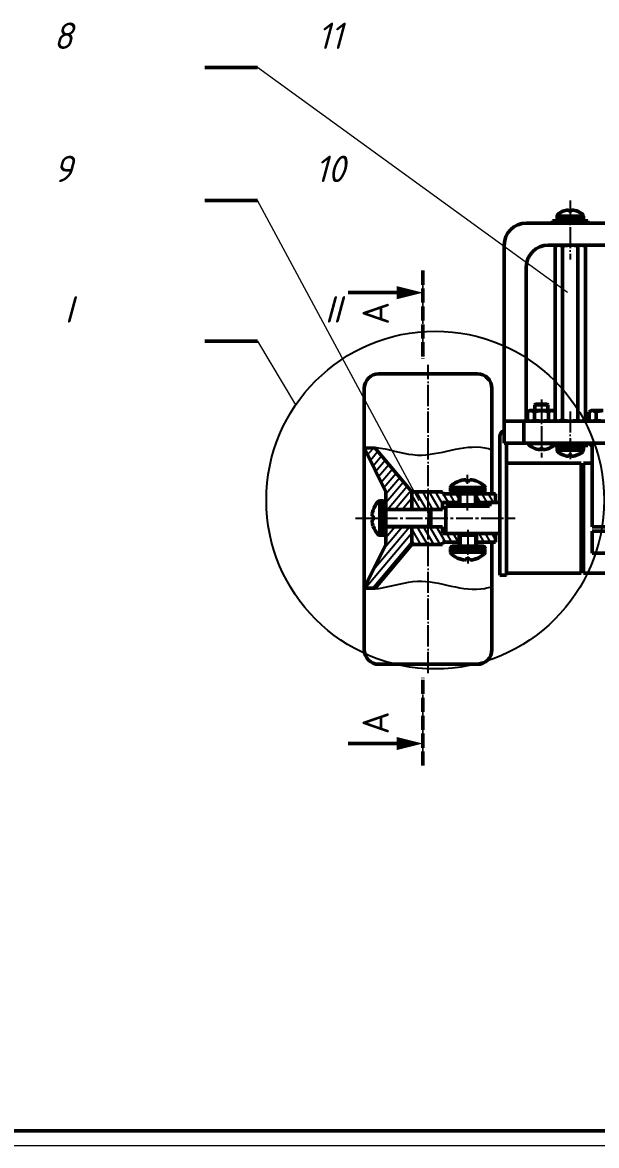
# Model space of a CAD drawing. Header units: inches. Extents: x -1846 to 3013, y 0 to 1997.
# Drawn here: x -773.3 to -577.7, y 1.8 to 384.4 of the extents above; entities that cross this region are included whole.
import ezdxf

# ---------------------------------------------------------------- set-up
doc = ezdxf.new("R2010")
doc.units = ezdxf.units.IN
doc.linetypes.add('ACAD_ISO04W100', pattern=[30, 24, -3, 0, -3])
doc.linetypes.add('CENTER2', pattern=[28.575, 19.05, -3.175, 3.175, -3.175])
doc.layers.get('0').update_dxf_attribs({"color": 2, "lineweight": 0})
for name, color, linetype, lineweight in [('Basic', 7, 'Continuous', 50), ('Center', 1, 'CENTER2', 25), ('Net Mat Cat A-A', 2, 'Continuous', 50), ('Tam', 1, 'ACAD_ISO04W100', 25), ('Thin', 3, 'Continuous', 25)]:
    doc.layers.add(name, color=color, linetype=linetype, lineweight=lineweight)
doc.styles.add('Annotative', font='')
doc.styles.add('TCVN-7284-5', font='', dxfattribs={"height": 5})
doc.styles.get('Annotative').set_extended_font_data('TCVN 7284', italic=True)
doc.styles.get('TCVN-7284-5').set_extended_font_data('TCVN 7284', italic=True)

msp = doc.modelspace()

# ---------------------------------------------------------------- hatches: boundary and pattern name
at = {"layer": 'Thin'}
h = msp.add_hatch(dxfattribs=at)
h.set_pattern_fill('ANSI31', color=256, scale=0.6, angle=5)
h.set_pattern_definition([(50, (-1463.7274, -690.3452), (-1.4593147, 1.2245104), [])])
h.paths.add_polyline_path([(-640.63, 224.54), (-649.42, 224.54), (-649.42, 218.46), (-640.63, 218.46)])
h.paths.add_polyline_path([(-640.63, 212.61), (-649.42, 212.61), (-649.42, 206.54), (-640.63, 206.54)])
h.paths.add_polyline_path([(-653.12, 239.41), (-656.83, 239.47), (-649.42, 224.54), (-640.63, 224.54)])
h.paths.add_polyline_path([(-640.63, 206.54), (-649.42, 206.54), (-656.83, 191.61), (-653.12, 191.67)])
h = msp.add_hatch(dxfattribs=at)
h.set_pattern_fill('ANSI31', color=256, scale=0.6, angle=75)
h.set_pattern_definition([(120, (-1463.7274, -690.3452), (-1.6497784, -0.9525), [])])
h.paths.add_polyline_path([(-624.46, 223.79), (-630.13, 223.79), (-630.13, 224.54), (-639.13, 224.54), (-640.63, 224.54), (-640.63, 218.46), (-630.13, 218.46), (-630.13, 220.81), (-624.46, 220.81)])
h.paths.add_polyline_path([(-624.46, 209.76), (-623.91, 210.31), (-630.13, 210.31), (-630.13, 212.61), (-640.63, 212.61), (-640.63, 206.54), (-639.13, 206.54), (-630.13, 206.54), (-630.13, 207.29), (-624.46, 207.29)])
h.paths.add_polyline_path([(-612.13, 223.79), (-618.61, 223.79), (-618.61, 220.81), (-612.13, 220.81)])
h.paths.add_polyline_path([(-612.13, 210.31), (-613.33, 210.31), (-619.16, 210.31), (-618.61, 209.76), (-618.61, 207.29), (-612.13, 207.29), (-612.13, 207.55)])

# ---------------------------------------------------------------- linework, layer by layer
for p, q in [((-587.54, 292.43), (-693.14, 369.11)), ((-638.12, 221.42), (-693.14, 323.74)), ((-693.14, 275.88), (-680.19, 254.08)), ((-1375.67, 1.76), (-186.67, 1.76))]:
    msp.add_line(p, q)
at = {"layer": 'Basic'}
for p, q in [((-693.14, 369.11), (-711.14, 369.11)), ((-693.14, 323.74), (-711.14, 323.74)), ((-591.13, 318.4), (-591.13, 317.49)), ((-591.13, 318.4), (-582.13, 318.4)), ((-588.78, 320.19), (-588.71, 320.19)), ((-587.22, 320.44), (-587.2, 320.19)), ((-587.2, 320.19), (-586.07, 320.19)), ((-586.07, 320.19), (-586.05, 320.44)), ((-584.56, 320.19), (-584.49, 320.19)), ((-582.13, 317.49), (-582.13, 318.4)), ((-601.63, 316.06), (-361.63, 316.06)), ((-592.63, 316.81), (-592.63, 316.06)), ((-592.63, 316.81), (-580.63, 316.81)), ((-591.13, 317.49), (-582.13, 317.49)), ((-580.63, 316.06), (-580.63, 316.81)), ((-609.13, 248.56), (-609.13, 308.56)), ((-594.13, 308.56), (-369.13, 308.56)), ((-591.13, 308.56), (-591.83, 308.16)), ((-591.83, 308.16), (-591.83, 248.97)), ((-589.23, 308.16), (-590.53, 308.56)), ((-589.23, 308.16), (-589.23, 248.97)), ((-584.04, 308.16), (-584.04, 248.97)), ((-581.44, 308.16), (-582.74, 308.56)), ((-581.44, 308.16), (-582.13, 308.56)), ((-581.44, 308.16), (-581.44, 248.97)), ((-601.63, 301.06), (-601.63, 248.56)), ((-693.14, 275.88), (-711.14, 275.88)), ((-651.83, 264.72), (-618.33, 264.72)), ((-656.83, 191.61), (-656.83, 259.72)), ((-613.33, 223.79), (-613.33, 259.72)), ((-598.76, 254.14), (-598.46, 254.34)), ((-598.76, 254.14), (-598.76, 252.16)), ((-598.76, 254.14), (-594.26, 254.14)), ((-594.56, 254.34), (-598.46, 254.34)), ((-594.26, 254.14), (-594.56, 254.34)), ((-594.26, 254.14), (-594.26, 252.16)), ((-600.51, 252.16), (-601.15, 251.79)), ((-601.15, 248.93), (-601.15, 251.79)), ((-601.15, 248.93), (-600.51, 248.56)), ((-600.51, 252.16), (-599.96, 252.16)), ((-598.77, 251.79), (-599.96, 252.16)), ((-596.38, 252.16), (-599.96, 252.16)), ((-598.77, 248.93), (-599.96, 248.56)), ((-598.77, 248.93), (-598.77, 251.79)), ((-596.38, 252.16), (-592.81, 252.16)), ((-594, 248.93), (-594, 251.79)), ((-591.83, 251.86), (-592.81, 252.16)), ((-592.81, 252.16), (-592.26, 252.16)), ((-591.62, 248.93), (-592.81, 248.56)), ((-591.83, 251.92), (-592.26, 252.16)), ((-592.26, 248.56), (-591.7, 248.89)), ((-591.83, 248.97), (-591.13, 248.56)), ((-589.23, 248.97), (-590.53, 248.56)), ((-581.44, 248.97), (-582.74, 248.56)), ((-582.13, 248.56), (-581.44, 248.97)), ((-579.51, 252.16), (-580.15, 251.79)), ((-580.15, 248.93), (-580.15, 251.79)), ((-580.15, 248.93), (-579.51, 248.56)), ((-579.51, 252.16), (-578.96, 252.16)), ((-577.77, 251.79), (-578.96, 252.16)), ((-575.38, 252.16), (-578.96, 252.16)), ((-577.77, 248.93), (-578.96, 248.56)), ((-577.77, 248.93), (-577.77, 251.79)), ((-609.13, 248.56), (-608.71, 248.56)), ((-609.13, 241.06), (-609.13, 248.56)), ((-608.71, 248.56), (-602.46, 248.56)), ((-602.46, 248.56), (-602.46, 241.06)), ((-500.41, 248.56), (-602.46, 248.56)), ((-598.14, 248.57), (-598.16, 248.56)), ((-594.18, 248.57), (-594.14, 248.59)), ((-610.63, 215.56), (-610.63, 243.31)), ((-649.42, 224.54), (-656.83, 239.47)), ((-653.12, 239.41), (-656.83, 239.47)), ((-640.63, 224.54), (-653.12, 239.41)), ((-602.46, 241.06), (-609.13, 241.06)), ((-608.38, 215.56), (-608.38, 241.06)), ((-500.41, 241.06), (-602.46, 241.06)), ((-600.88, 241.06), (-600.88, 240.98)), ((-592.63, 240.98), (-600.88, 240.98)), ((-598.46, 239.19), (-598.53, 239.19)), ((-596.95, 239.19), (-596.97, 238.94)), ((-595.82, 239.19), (-596.95, 239.19)), ((-595.8, 238.94), (-595.82, 239.19)), ((-594.24, 239.19), (-594.31, 239.19)), ((-592.63, 241.06), (-592.63, 240.31)), ((-580.63, 240.31), (-592.63, 240.31)), ((-591.13, 239.64), (-591.13, 238.73)), ((-582.13, 239.64), (-591.13, 239.64)), ((-582.13, 238.73), (-591.13, 238.73)), ((-582.13, 238.73), (-582.13, 239.64)), ((-580.63, 240.31), (-580.63, 241.06)), ((-579.88, 241.06), (-579.88, 240.98)), ((-579.13, 240.98), (-579.88, 240.98)), ((-579.13, 241.06), (-579.13, 212.56)), ((-582.88, 234.31), (-608.38, 234.31)), ((-588.71, 236.94), (-588.78, 236.94)), ((-587.2, 236.94), (-587.22, 236.69)), ((-586.07, 236.94), (-587.2, 236.94)), ((-586.05, 236.69), (-586.07, 236.94)), ((-584.49, 236.94), (-584.56, 236.94)), ((-582.88, 196.81), (-582.88, 234.31)), ((-579.13, 234.31), (-582.13, 234.31)), ((-582.13, 196.81), (-582.13, 234.31)), ((-582.13, 232.81), (-582.88, 232.81)), ((-627.39, 225.91), (-627.39, 224.73)), ((-627.39, 225.91), (-615.69, 225.91)), ((-624.33, 228.24), (-624.23, 228.24)), ((-622.3, 228.56), (-622.27, 228.24)), ((-622.27, 228.24), (-620.8, 228.24)), ((-620.8, 228.24), (-620.77, 228.56)), ((-618.84, 228.24), (-618.74, 228.24)), ((-615.69, 224.73), (-615.69, 225.91)), ((-649.42, 224.54), (-649.42, 206.54)), ((-640.63, 224.54), (-640.63, 218.46)), ((-640.63, 224.54), (-639.13, 224.54)), ((-630.13, 224.54), (-639.13, 224.54)), ((-630.13, 223.79), (-630.13, 224.54)), ((-624.46, 223.79), (-630.13, 223.79)), ((-627.39, 224.73), (-615.69, 224.73)), ((-616.56, 223.85), (-626.51, 223.85)), ((-624.46, 220.1), (-624.46, 223.85)), ((-618.61, 220.1), (-618.61, 223.85)), ((-612.13, 223.79), (-618.61, 223.79)), ((-612.13, 223.79), (-612.13, 220.81)), ((-653.8, 218.23), (-653.8, 218.33)), ((-650.29, 221.39), (-651.48, 221.39)), ((-651.48, 209.69), (-651.48, 221.39)), ((-650.29, 209.69), (-650.29, 221.39)), ((-649.42, 218.46), (-630.13, 218.46)), ((-634.7, 218.46), (-634.7, 212.61)), ((-634.7, 218.46), (-634.15, 217.91)), ((-624.46, 220.81), (-630.13, 220.81)), ((-630.13, 220.81), (-630.13, 218.46)), ((-614.2, 219.55), (-628.98, 219.55)), ((-628.98, 219.55), (-628.98, 210.31)), ((-618.61, 220.1), (-624.46, 220.1)), ((-624.46, 220.1), (-623.91, 219.55)), ((-623.91, 219.55), (-619.16, 219.55)), ((-618.61, 220.1), (-619.16, 219.55)), ((-612.13, 220.81), (-618.61, 220.81)), ((-613.77, 220.81), (-614.2, 219.55)), ((-610.63, 220.81), (-612.13, 220.81)), ((-653.8, 216.28), (-654.12, 216.31)), ((-654.12, 214.77), (-653.8, 214.8)), ((-653.8, 214.8), (-653.8, 216.28)), ((-634.15, 213.17), (-634.15, 217.91)), ((-610.63, 196.06), (-610.63, 215.56)), ((-608.38, 215.56), (-608.38, 196.06)), ((-653.8, 212.75), (-653.8, 212.84)), ((-630.13, 212.61), (-649.42, 212.61)), ((-640.63, 212.61), (-640.63, 206.54)), ((-634.7, 212.61), (-634.15, 213.17)), ((-630.13, 212.61), (-630.13, 210.31)), ((-579.13, 212.56), (-573.13, 212.56)), ((-579.13, 203.56), (-579.13, 211.06)), ((-579.13, 211.06), (-571.63, 211.06)), ((-651.48, 209.69), (-650.29, 209.69)), ((-630.13, 210.31), (-619.63, 210.31)), ((-630.13, 207.29), (-624.46, 207.29)), ((-630.13, 206.54), (-630.13, 207.29)), ((-624.46, 209.76), (-623.91, 210.31)), ((-624.46, 209.76), (-618.61, 209.76)), ((-624.46, 209.76), (-624.46, 206.01)), ((-619.16, 210.31), (-623.91, 210.31)), ((-619.63, 210.31), (-613.33, 210.31)), ((-618.61, 209.76), (-619.16, 210.31)), ((-618.61, 209.76), (-618.61, 206.01)), ((-618.61, 207.29), (-612.13, 207.29)), ((-613.33, 210.31), (-610.63, 210.31)), ((-613.33, 170.72), (-613.33, 207.29)), ((-612.13, 210.31), (-612.13, 207.55)), ((-612.13, 207.55), (-612.13, 207.29)), ((-649.42, 206.54), (-656.83, 191.61)), ((-640.63, 206.54), (-653.12, 191.67)), ((-640.63, 206.54), (-639.13, 206.54)), ((-639.13, 206.54), (-630.13, 206.54)), ((-627.39, 205.13), (-627.39, 203.95)), ((-615.69, 205.13), (-627.39, 205.13)), ((-615.69, 203.95), (-627.39, 203.95)), ((-626.51, 206.01), (-616.56, 206.01)), ((-615.69, 203.95), (-615.69, 205.13)), ((-571.63, 203.56), (-579.13, 203.56)), ((-624.23, 201.63), (-624.33, 201.63)), ((-622.27, 201.63), (-622.3, 201.3)), ((-620.8, 201.63), (-622.27, 201.63)), ((-620.77, 201.3), (-620.8, 201.63)), ((-618.74, 201.63), (-618.84, 201.63)), ((-610.63, 196.06), (-608.38, 196.06)), ((-608.38, 196.81), (-582.88, 196.81)), ((-582.88, 198.31), (-582.13, 198.31)), ((-582.13, 196.81), (-573.83, 196.81)), ((-653.12, 191.67), (-656.83, 191.61)), ((-656.83, 170.72), (-656.83, 191.61)), ((-651.83, 165.72), (-618.33, 165.72)), ((-191.67, 6.76), (-1350.67, 6.76))]:
    msp.add_line(p, q, dxfattribs=at)
at = {"layer": 'Basic', "flags": 128}
msp.add_lwpolyline([(-579.67, 240.48), (-579.33, 240.19), (-579.13, 240.04)], dxfattribs=at)
at = {"layer": 'Basic'}
for centre, radius, start, end in [((-590.46, 318.4), 0.675, 132.4927, 180), ((-586.63, 314.23), 6.34, 109.825, 132.4927), ((-586.64, 314.18), 6.36, 100.1662, 109.027), ((-587.01, 315.11), 5.37, 93.964, 97.9842), ((-587.56, 319.42), 1.07, 71.7311, 80.5485), ((-585.71, 319.42), 1.07, 99.4515, 108.2689), ((-586.26, 315.11), 5.37, 82.0158, 86.036), ((-586.63, 314.18), 6.36, 70.973, 79.8338), ((-586.63, 314.23), 6.34, 47.5073, 70.175), ((-582.81, 318.4), 0.675, 0, 47.5073), ((-601.63, 308.56), 7.5, 90, 180), ((-590.46, 317.49), 0.675, 180, 270), ((-582.81, 317.49), 0.675, 270, 0), ((-594.13, 301.06), 7.5, 90, 180), ((-651.83, 259.72), 5, 90, 180), ((-618.33, 259.72), 5, 0, 90), ((-608.38, 243.31), 2.25, 109.4712, 180), ((-600.21, 240.98), 0.675, 180, 227.5073), ((-596.38, 245.15), 6.34, 227.5073, 250.175), ((-596.39, 245.2), 6.36, 250.973, 259.8338), ((-596.76, 244.26), 5.37, 262.0158, 266.036), ((-597.31, 239.95), 1.07, 279.4515, 288.2689), ((-595.46, 239.95), 1.07, 251.7311, 260.5485), ((-596.01, 244.26), 5.37, 273.964, 277.9842), ((-596.38, 245.2), 6.36, 280.1662, 289.027), ((-596.38, 245.15), 6.34, 289.825, 310.2428), ((-590.46, 239.64), 0.675, 90, 180), ((-590.46, 238.73), 0.675, 180, 227.5073), ((-586.63, 242.9), 6.34, 227.5073, 250.175), ((-586.63, 242.9), 6.34, 289.825, 312.4927), ((-582.81, 239.64), 0.675, 0, 90), ((-582.81, 238.73), 0.675, 312.4927, 0), ((-579.21, 240.98), 0.675, 180, 227.5073), ((-586.64, 242.95), 6.36, 250.973, 259.8338), ((-587.01, 242.01), 5.37, 262.0158, 266.036), ((-587.56, 237.7), 1.07, 279.4515, 288.2689), ((-585.71, 237.7), 1.07, 251.7311, 260.5485), ((-586.26, 242.01), 5.37, 273.964, 277.9842), ((-586.63, 242.95), 6.36, 280.1662, 289.027), ((-626.51, 225.91), 0.878, 132.4927, 180), ((-621.54, 220.48), 8.24, 109.825, 132.4927), ((-621.54, 220.42), 8.26, 100.1662, 109.027), ((-622.03, 221.64), 6.99, 93.964, 97.9842), ((-622.74, 227.24), 1.39, 71.7311, 80.5485), ((-620.34, 227.24), 1.39, 99.4515, 108.2689), ((-621.05, 221.64), 6.99, 82.0158, 86.036), ((-621.54, 220.42), 8.26, 70.973, 79.8338), ((-621.54, 220.48), 8.24, 47.5073, 70.175), ((-616.56, 225.91), 0.877, 0, 47.5073), ((-626.51, 224.73), 0.878, 180, 270), ((-616.56, 224.73), 0.877, 270, 0), ((-645.99, 215.54), 8.26, 160.973, 169.8338), ((-646.05, 215.54), 8.24, 137.5073, 160.175), ((-651.48, 220.51), 0.877, 90, 137.5073), ((-650.29, 220.51), 0.877, 0, 90), ((-647.21, 216.03), 6.99, 172.0158, 176.036), ((-652.81, 216.74), 1.39, 189.4515, 198.2689), ((-652.81, 214.34), 1.39, 161.7311, 170.5485), ((-647.21, 215.05), 6.99, 183.964, 187.9842), ((-645.99, 215.54), 8.26, 190.1662, 199.027), ((-646.05, 215.54), 8.24, 199.825, 222.4927), ((-650.29, 210.57), 0.878, 270, 0), ((-651.48, 210.57), 0.878, 222.4927, 270), ((-626.51, 205.13), 0.877, 90, 180), ((-626.51, 203.95), 0.877, 180, 227.5073), ((-621.54, 209.38), 8.24, 227.5073, 250.175), ((-621.54, 209.38), 8.24, 289.825, 312.4927), ((-616.56, 205.13), 0.878, 0, 90), ((-616.56, 203.95), 0.878, 312.4927, 0), ((-621.54, 209.44), 8.26, 250.973, 259.8338), ((-622.03, 208.22), 6.99, 262.0158, 266.036), ((-622.74, 202.62), 1.39, 279.4515, 288.2689), ((-620.34, 202.62), 1.39, 251.7311, 260.5485), ((-621.05, 208.22), 6.99, 273.964, 277.9842), ((-621.54, 209.44), 8.26, 280.1662, 289.027), ((-651.83, 170.72), 5, 180, 270), ((-618.33, 170.72), 5, 270, 0)]:
    msp.add_arc(centre, radius, start, end, dxfattribs=at)
for points, knots in [([(-590.53, 308.56), (-590.56, 308.56), (-591, 308.56), (-591.43, 308.35), (-591.83, 308.16)], [0, 0, 0, 0, 0.0701596, 1, 1, 1, 1]), ([(-586.63, 308.56), (-587.34, 308.51), (-588.22, 308.45), (-589.07, 308.21), (-589.23, 308.16)], [0, 0, 0, 0, 0.804908, 1, 1, 1, 1]), ([(-584.04, 308.16), (-584.71, 308.33), (-585.56, 308.54), (-586.44, 308.56), (-586.63, 308.56)], [0, 0, 0, 0, 0.7806222, 1, 1, 1, 1]), ([(-582.74, 308.56), (-582.77, 308.56), (-583.21, 308.56), (-583.64, 308.35), (-584.04, 308.16)], [0, 0, 0, 0, 0.07016, 1, 1, 1, 1]), ([(-599.96, 252.16), (-599.99, 252.16), (-600.39, 252.16), (-600.78, 251.97), (-601.15, 251.79)], [0, 0, 0, 0, 0.0701503, 1, 1, 1, 1]), ([(-599.96, 248.56), (-599.99, 248.56), (-600.39, 248.57), (-600.78, 248.76), (-601.15, 248.93)], [0, 0, 0, 0, 0.07015, 1, 1, 1, 1]), ([(-596.38, 252.16), (-596.56, 252.16), (-597.37, 252.14), (-598.15, 251.95), (-598.77, 251.79)], [0, 0, 0, 0, 0.219209, 1, 1, 1, 1]), ([(-596.38, 248.56), (-596.56, 248.57), (-597.37, 248.58), (-598.15, 248.78), (-598.77, 248.93)], [0, 0, 0, 0, 0.219209, 1, 1, 1, 1]), ([(-594, 251.79), (-594.15, 251.84), (-594.93, 252.06), (-595.74, 252.12), (-596.38, 252.16)], [0, 0, 0, 0, 0.194876, 1, 1, 1, 1]), ([(-594, 248.93), (-594.15, 248.89), (-594.93, 248.67), (-595.74, 248.61), (-596.38, 248.56)], [0, 0, 0, 0, 0.194876, 1, 1, 1, 1]), ([(-592.81, 252.16), (-592.84, 252.16), (-593.24, 252.16), (-593.64, 251.97), (-594, 251.79)], [0, 0, 0, 0, 0.0701503, 1, 1, 1, 1]), ([(-592.81, 248.56), (-592.84, 248.56), (-593.24, 248.57), (-593.64, 248.76), (-594, 248.93)], [0, 0, 0, 0, 0.07015, 1, 1, 1, 1]), ([(-590.53, 248.56), (-590.56, 248.56), (-591, 248.57), (-591.43, 248.77), (-591.83, 248.97)], [0, 0, 0, 0, 0.0701596, 1, 1, 1, 1]), ([(-586.63, 248.56), (-587.34, 248.62), (-588.22, 248.68), (-589.07, 248.92), (-589.23, 248.97)], [0, 0, 0, 0, 0.8049075, 1, 1, 1, 1]), ([(-584.04, 248.97), (-584.71, 248.8), (-585.56, 248.59), (-586.44, 248.57), (-586.63, 248.56)], [0, 0, 0, 0, 0.7806222, 1, 1, 1, 1]), ([(-582.74, 248.56), (-582.77, 248.56), (-583.21, 248.57), (-583.64, 248.77), (-584.04, 248.97)], [0, 0, 0, 0, 0.07016, 1, 1, 1, 1]), ([(-578.96, 252.16), (-578.99, 252.16), (-579.39, 252.16), (-579.78, 251.97), (-580.15, 251.79)], [0, 0, 0, 0, 0.0701503, 1, 1, 1, 1]), ([(-578.96, 248.56), (-578.99, 248.56), (-579.39, 248.57), (-579.78, 248.76), (-580.15, 248.93)], [0, 0, 0, 0, 0.07015, 1, 1, 1, 1]), ([(-575.38, 252.16), (-575.56, 252.16), (-576.37, 252.14), (-577.15, 251.95), (-577.77, 251.79)], [0, 0, 0, 0, 0.219209, 1, 1, 1, 1]), ([(-575.38, 248.56), (-575.56, 248.57), (-576.37, 248.58), (-577.15, 248.78), (-577.77, 248.93)], [0, 0, 0, 0, 0.219209, 1, 1, 1, 1])]:
    msp.add_open_spline(points, degree=3, knots=knots, dxfattribs=at)
at = {"layer": 'Center', "ltscale": 0.3}
msp.add_line((-659.83, 215.54), (-605.38, 215.54), dxfattribs=at)
at = {"layer": 'Net Mat Cat A-A', "linetype": 'ACAD_ISO04W100', "ltscale": 0.2}
for p, q in [((-636.83, 299.85), (-636.83, 269.85)), ((-636.83, 131.22), (-636.83, 161.22))]:
    msp.add_line(p, q, dxfattribs=at)
at = {"layer": 'Net Mat Cat A-A', "ltscale": 0.2}
for p, q in [((-645.83, 292.35), (-662.33, 292.35)), ((-645.83, 138.72), (-662.33, 138.72))]:
    msp.add_line(p, q, dxfattribs=at)
at = {"layer": 'Net Mat Cat A-A'}
for points in [[(-636.83, 292.35, 0, 4.5, 0), (-645.83, 292.35, 4.5, 4.5, 0)], [(-636.83, 138.72, 0, 4.5, 0), (-645.83, 138.72, 4.5, 4.5, 0)]]:
    msp.add_lwpolyline(points, format="xyseb", dxfattribs=at)
at = {"layer": 'Tam', "ltscale": 0.3}
for p, q in [((-586.63, 323.76), (-586.63, 303.66)), ((-635.08, 162.72), (-635.08, 267.72)), ((-596.38, 255.94), (-596.38, 236.19)), ((-586.63, 251.87), (-586.63, 234.78)), ((-621.59, 218.17), (-621.59, 230.23)), ((-621.54, 211.52), (-621.54, 200.05))]:
    msp.add_line(p, q, dxfattribs=at)
at = {"layer": 'Thin', "ltscale": 0.3}
for p, q in [((-598.46, 254.34), (-598.46, 252.16)), ((-594.56, 254.34), (-594.56, 252.16)), ((-623.91, 219.55), (-623.91, 223.85)), ((-619.16, 219.55), (-619.16, 223.85))]:
    msp.add_line(p, q, dxfattribs=at)
at = {"layer": 'Thin'}
for p, q in [((-634.7, 218.16), (-649.42, 218.16)), ((-634.7, 212.91), (-649.42, 212.91)), ((-623.91, 210.31), (-623.91, 206.01)), ((-619.16, 210.31), (-619.16, 206.01))]:
    msp.add_line(p, q, dxfattribs=at)
msp.add_circle((-632.64, 221.68), 57.54, dxfattribs=at)
for points in [[(-656.83, 239.47), (-655.04, 239.8), (-648.75, 239.39), (-635.48, 234.44), (-622.44, 241.35), (-614.14, 239.11), (-613.33, 238.93)], [(-656.83, 191.61), (-655.04, 191.28), (-648.75, 191.69), (-635.48, 196.64), (-622.44, 189.73), (-614.14, 191.97), (-613.33, 192.15)]]:
    msp.add_open_spline(points, degree=3, knots=[2.553793, 2.553793, 2.553793, 2.553793, 4.406993, 8.681624, 16.369447, 17.187013, 17.187013, 17.187013, 17.187013], dxfattribs=at)

# ---------------------------------------------------------------- texts
at = {"layer": 'Basic', "char_height": 9, "width": 82.5, "attachment_point": 1, "style": 'Annotative'}
for s, insert in [('\\pxqc;8\\P', (-800.69, 384.38)), ('\\pxqc;11\\P', (-709.72, 384.38)), ('\\pxqc;9\\P', (-800.69, 339.02)), ('\\pxqc;10\\P', (-709.72, 339.02)), ('\\pxqc;I\\P', (-798.69, 291.16)), ('\\pxqc;II\\P', (-708.72, 291.16))]:
    msp.add_mtext(s, dxfattribs=dict(at, insert=insert))
at = {"layer": 'Net Mat Cat A-A', "char_height": 9, "width": 16.5885, "rotation": 90, "style": 'TCVN-7284-5'}
for insert, attachment_point in [((-652.92, 281.46), 4), ((-652.92, 149.62), 6)]:
    msp.add_mtext('{\\fTCVN 7284|b0|i0|c0|p34;A}', dxfattribs=dict(at, insert=insert, attachment_point=attachment_point))

doc.saveas('drawing.dxf')
